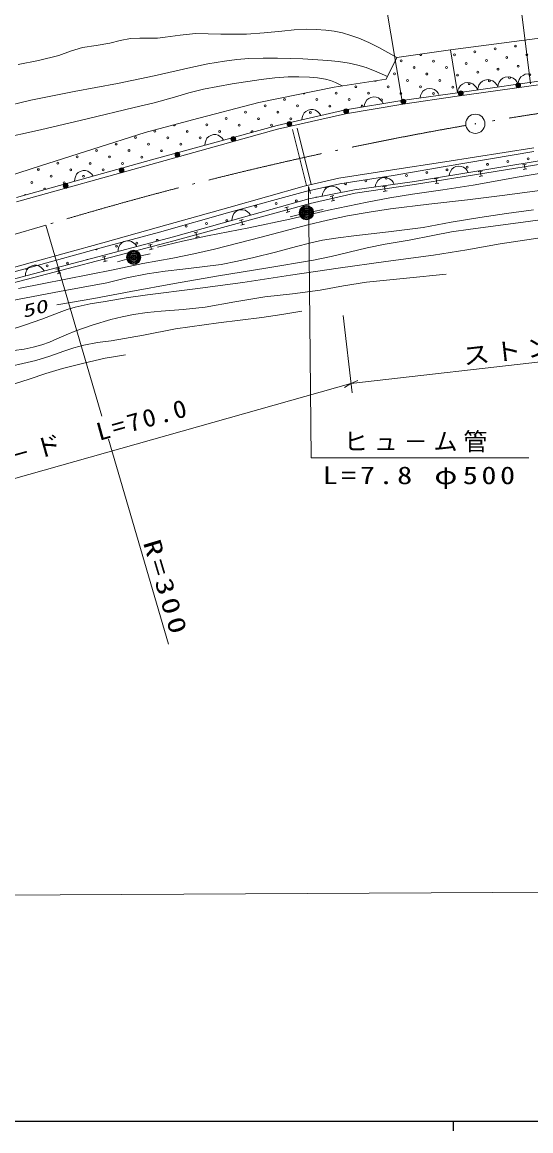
# Model space of a CAD drawing. Units: millimetres, scale not verified. Extents: x 40000 to 680000, y 20000 to 380000.
# Drawn here: x 223314 to 276055, y 204000 to 318792 of the extents above; entities that cross this region are included whole.
import ezdxf
from ezdxf.enums import TextEntityAlignment as Align

# ---------------------------------------------------------------- set-up
doc = ezdxf.new("R2010")
doc.units = ezdxf.units.MM
doc.header["$LTSCALE"] = 1000
doc.linetypes.add('DASHED', pattern=[7.5, 6, -1.5])
doc.linetypes.add('LONG_DASHED_DOTTED', pattern=[15.25, 12, -1.5, 0.25, -1.5])
for name, color, linetype, lineweight in [('M-TTL-BAND', 7, 'Continuous', 25), ('S-BGD', 1, 'Continuous', 13), ('S-BGD-CRST', 6, 'Continuous', 13), ('S-BGD-HTXT', 3, 'LONG_DASHED_DOTTED', 13)]:
    doc.layers.add(name, color=color, linetype=linetype, lineweight=lineweight)
doc.styles.add('ＭＳ ゴシック', font='')
doc.styles.get('ＭＳ ゴシック').set_extended_font_data('MS Gothic')

msp = doc.modelspace()

# ---------------------------------------------------------------- linework, layer by layer
at = {"layer": 'M-TTL-BAND'}
for p, q in [((40000, 205000), (579000, 205000)), ((268000, 205000), (268000, 204000))]:
    msp.add_line(p, q, dxfattribs=at)
at = {"layer": 'S-BGD'}
for p, q in [((274028, 328400), (276023, 312409)), ((260072, 326266), (262740, 310392)), ((250226, 317870), (251509, 317992)), ((251509, 317992), (252811, 318056)), ((252811, 318056), (253807, 318044)), ((253807, 318044), (254799, 317972)), ((275921, 317003), (287500, 318519)), ((232421, 316612), (233477, 316882)), ((233477, 316882), (234538, 317092)), ((234538, 317092), (235529, 317146)), ((235529, 317146), (236538, 317140)), ((236538, 317140), (237338, 317152)), ((237338, 317152), (238143, 317225)), ((238143, 317225), (239707, 317451)), ((239707, 317451), (241282, 317617)), ((241282, 317617), (243926, 317548)), ((243926, 317548), (246571, 317539)), ((246571, 317539), (248402, 317674)), ((248402, 317674), (250226, 317870)), ((254799, 317972), (255672, 317853)), ((255672, 317853), (256540, 317672)), ((256540, 317672), (257389, 317429)), ((257389, 317429), (258221, 317128)), ((258221, 317128), (259264, 316674)), ((267736, 315914), (275921, 317003)), ((227124, 315337), (228343, 315787)), ((228343, 315787), (229574, 316176)), ((229574, 316176), (231001, 316364)), ((231001, 316364), (232421, 316612)), ((259264, 316674), (260289, 316163)), ((260289, 316163), (261222, 315658)), ((267736, 315914), (262159, 315132)), ((268436, 311490), (267736, 315914)), ((268436, 311490), (267736, 315914)), ((222905, 314399), (225022, 314839)), ((225022, 314839), (227124, 315337)), ((244304, 314769), (242553, 314464)), ((245561, 314926), (244304, 314769)), ((246814, 315023), (245561, 314926)), ((248300, 315074), (246814, 315023)), ((249786, 315065), (248300, 315074)), ((252399, 314982), (249786, 315065)), ((255002, 314840), (252399, 314982)), ((256116, 314722), (255002, 314840)), ((257224, 314545), (256116, 314722)), ((258112, 314346), (257224, 314545)), ((262159, 315132), (261048, 312889)), ((261222, 315658), (262159, 315132)), ((240802, 314099), (237010, 313245)), ((242553, 314464), (240802, 314099)), ((258974, 314092), (258112, 314346)), ((260093, 313664), (258974, 314092)), ((261191, 313179), (260093, 313664)), ((268428, 311122), (291020, 314278)), ((283099, 313593), (268436, 311490)), ((275479, 313398), (275244, 313284)), ((275804, 313444), (275479, 313398)), ((276061, 313401), (275804, 313444)), ((233206, 312451), (228706, 311607)), ((237010, 313245), (233206, 312451)), ((242102, 311860), (245090, 312391)), ((245090, 312391), (248089, 312863)), ((248089, 312863), (249495, 313024)), ((249495, 313024), (250907, 313126)), ((250907, 313126), (252004, 313146)), ((252004, 313146), (253113, 313107)), ((253113, 313107), (253934, 313032)), ((253934, 313032), (254756, 312897)), ((254756, 312897), (255285, 312753)), ((255285, 312753), (255802, 312549)), ((261048, 312889), (255656, 312066)), ((255802, 312549), (256152, 312380)), ((256152, 312380), (256507, 312196)), ((268960, 312382), (268748, 312224)), ((269195, 312496), (268960, 312382)), ((269520, 312543), (269195, 312496)), ((269777, 312500), (269520, 312543)), ((270025, 312407), (269777, 312500)), ((270263, 312206), (270025, 312407)), ((270671, 312264), (270580, 312043)), ((270842, 312524), (270671, 312264)), ((271055, 312683), (270842, 312524)), ((271290, 312797), (271055, 312683)), ((271614, 312843), (271290, 312797)), ((271872, 312800), (271614, 312843)), ((272120, 312707), (271872, 312800)), ((272357, 312506), (272120, 312707)), ((272512, 312320), (272357, 312506)), ((272625, 312090), (272512, 312320)), ((272675, 312343), (272625, 312090)), ((272766, 312565), (272675, 312343)), ((272937, 312825), (272766, 312565)), ((273149, 312983), (272937, 312825)), ((273384, 313097), (273149, 312983)), ((273709, 313144), (273384, 313097)), ((273966, 313101), (273709, 313144)), ((274215, 313008), (273966, 313101)), ((274452, 312807), (274215, 313008)), ((274607, 312621), (274452, 312807)), ((274720, 312391), (274607, 312621)), ((274769, 312644), (274720, 312391)), ((274860, 312865), (274769, 312644)), ((275032, 313125), (274860, 312865)), ((275244, 313284), (275032, 313125)), ((228706, 311607), (224220, 310705)), ((239110, 311031), (240595, 311474)), ((240595, 311474), (242102, 311860)), ((255656, 312066), (247866, 310461)), ((262674, 310687), (268436, 311490)), ((262779, 310310), (268428, 311122)), ((264564, 310950), (264612, 311189)), ((264612, 311189), (264704, 311399)), ((264704, 311399), (264862, 311643)), ((264862, 311643), (265063, 311792)), ((265063, 311792), (265286, 311894)), ((265286, 311894), (265593, 311937)), ((265593, 311937), (265836, 311900)), ((265836, 311900), (266070, 311811)), ((266070, 311811), (266294, 311620)), ((266294, 311620), (266439, 311444)), ((266439, 311444), (266545, 311226)), ((268485, 311743), (268436, 311490)), ((268576, 311964), (268485, 311743)), ((268748, 312224), (268576, 311964)), ((270418, 312020), (270263, 312206)), ((270531, 311790), (270418, 312020)), ((270580, 312043), (270531, 311790)), ((224220, 310705), (221063, 309948)), ((230063, 308780), (234923, 309941)), ((234923, 309941), (237019, 310456)), ((237019, 310456), (239110, 311031)), ((247866, 310461), (240993, 308670)), ((256822, 309304), (262779, 310310)), ((256839, 309725), (262674, 310687)), ((258770, 310044), (258811, 310283)), ((258811, 310283), (258898, 310495)), ((258898, 310495), (259050, 310743)), ((259050, 310743), (259247, 310898)), ((259247, 310898), (259468, 311005)), ((259468, 311005), (259774, 311055)), ((259774, 311055), (260017, 311024)), ((260017, 311024), (260253, 310942)), ((260253, 310942), (260482, 310756)), ((260482, 310756), (260632, 310584)), ((260632, 310584), (260743, 310369)), ((249749, 308079), (256839, 309725)), ((249782, 307718), (256822, 309304)), ((252320, 308676), (252346, 308918)), ((252346, 308918), (252419, 309135)), ((252419, 309135), (252554, 309392)), ((252554, 309392), (252741, 309559)), ((252741, 309559), (252954, 309680)), ((252954, 309680), (253256, 309751)), ((253256, 309751), (253501, 309736)), ((253501, 309736), (253743, 309668)), ((253743, 309668), (253982, 309498)), ((253982, 309498), (254143, 309335)), ((254143, 309335), (254268, 309128)), ((225211, 307635), (230063, 308780)), ((240993, 308670), (236064, 307353)), ((236668, 304043), (249782, 307718)), ((236712, 304539), (249749, 308079)), ((220328, 306576), (225211, 307635)), ((236064, 307353), (225208, 303910)), ((242283, 306290), (242347, 306510)), ((242347, 306510), (242473, 306772)), ((242473, 306772), (242654, 306945)), ((242654, 306945), (242862, 307074)), ((242862, 307074), (243162, 307156)), ((243162, 307156), (243407, 307150)), ((243407, 307150), (243650, 307091)), ((243650, 307091), (243896, 306930)), ((243896, 306930), (244063, 306773)), ((244063, 306773), (244196, 306571)), ((242266, 306047), (242283, 306290)), ((267147, 304321), (276350, 305773)), ((267183, 303855), (276377, 305418)), ((222728, 300629), (236712, 304539)), ((261695, 303516), (267147, 304321)), ((263999, 301983), (282266, 304927)), ((264003, 302284), (282309, 305322)), ((225208, 303910), (217284, 301399)), ((222741, 300174), (236668, 304043)), ((228959, 303041), (229138, 303216)), ((229138, 303216), (229346, 303347)), ((229346, 303347), (229644, 303430)), ((229644, 303430), (229890, 303426)), ((229890, 303426), (230134, 303370)), ((230134, 303370), (230381, 303210)), ((230381, 303210), (230549, 303055)), ((230549, 303055), (230683, 302853)), ((256144, 302633), (261695, 303516)), ((261783, 302922), (267183, 303855)), ((267593, 302880), (267634, 303120)), ((267634, 303120), (267721, 303332)), ((267721, 303332), (267872, 303580)), ((267872, 303580), (268069, 303734)), ((268069, 303734), (268290, 303842)), ((268290, 303842), (268596, 303892)), ((268596, 303892), (268839, 303862)), ((268839, 303862), (269076, 303779)), ((269076, 303779), (269304, 303594)), ((269304, 303594), (269454, 303422)), ((269454, 303422), (269566, 303207)), ((270610, 303302), (271008, 303366)), ((270809, 303334), (270889, 302840)), ((274860, 302781), (279660, 303574)), ((275177, 304038), (275575, 304102)), ((275654, 303608), (275257, 303544)), ((275376, 304070), (275456, 303576)), ((228757, 302315), (228772, 302558)), ((228772, 302558), (228835, 302778)), ((228835, 302778), (228959, 303041)), ((252541, 301824), (256144, 302633)), ((252688, 301243), (256257, 302044)), ((256257, 302044), (261783, 302922)), ((257782, 301435), (264003, 302284)), ((257831, 301092), (263999, 301983)), ((259902, 301724), (259950, 301963)), ((259950, 301963), (260042, 302172)), ((260042, 302172), (260201, 302416)), ((260201, 302416), (260402, 302564)), ((260402, 302564), (260626, 302666)), ((260626, 302666), (260933, 302708)), ((260933, 302708), (261175, 302670)), ((261175, 302670), (261410, 302581)), ((261410, 302581), (261632, 302389)), ((261632, 302389), (261778, 302212)), ((261778, 302212), (261883, 301994)), ((266044, 302566), (266441, 302630)), ((266521, 302136), (266123, 302072)), ((266242, 302598), (266322, 302104)), ((266935, 301431), (270080, 301930)), ((270080, 301930), (274860, 302781)), ((271087, 302872), (270690, 302808)), ((244736, 299619), (252541, 301824)), ((244852, 299130), (252688, 301243)), ((252994, 301784), (253217, 301036)), ((253046, 300487), (257782, 301435)), ((253159, 300012), (257831, 301092)), ((254433, 300765), (254467, 301006)), ((254467, 301006), (254546, 301221)), ((254546, 301221), (254689, 301474)), ((254689, 301474), (254881, 301635)), ((254881, 301635), (255098, 301749)), ((255098, 301749), (255402, 301810)), ((255243, 300750), (255635, 300841)), ((255402, 301810), (255646, 301788)), ((255439, 300795), (255551, 300308)), ((255646, 301788), (255885, 301713)), ((255885, 301713), (256120, 301536)), ((256120, 301536), (256276, 301368)), ((256276, 301368), (256394, 301157)), ((260680, 301756), (261078, 301814)), ((261150, 301319), (260752, 301261)), ((260879, 301785), (260951, 301290)), ((261432, 300612), (263790, 300994)), ((263790, 300994), (266935, 301431)), ((273365, 300872), (269479, 300391)), ((277243, 301411), (273365, 300872)), ((237464, 297560), (244736, 299619)), ((239018, 296574), (253046, 300487)), ((239051, 296142), (253159, 300012)), ((250547, 299555), (250935, 299661)), ((255072, 299318), (259085, 300171)), ((255747, 300354), (255355, 300263)), ((259085, 300171), (261432, 300612)), ((265493, 299960), (261509, 299468)), ((269479, 300391), (265493, 299960)), ((237569, 297061), (244852, 299130)), ((245069, 298262), (245084, 298505)), ((245084, 298505), (245147, 298725)), ((245147, 298725), (245271, 298988)), ((245271, 298988), (245451, 299163)), ((245451, 299163), (245658, 299293)), ((245658, 299293), (245957, 299377)), ((245957, 299377), (246202, 299372)), ((246202, 299372), (246446, 299316)), ((246446, 299316), (246693, 299156)), ((246693, 299156), (246861, 299001)), ((246861, 299001), (246995, 298799)), ((251068, 299179), (250679, 299072)), ((250741, 299608), (250873, 299126)), ((251073, 298407), (255072, 299318)), ((252061, 298878), (251094, 298625)), ((253525, 299202), (254509, 299382)), ((257047, 298741), (254986, 298307)), ((259277, 299135), (257047, 298741)), ((261509, 299468), (259277, 299135)), ((267807, 298095), (270751, 298582)), ((270751, 298582), (273527, 298995)), ((273527, 298995), (276321, 299350)), ((274757, 298022), (279711, 298678)), ((231681, 295942), (237464, 297560)), ((242534, 296664), (246800, 297504)), ((245844, 298265), (246233, 298371)), ((246365, 297889), (245977, 297782)), ((246039, 298318), (246171, 297836)), ((246800, 297504), (251073, 298407)), ((252927, 297813), (248107, 296544)), ((254986, 298307), (252927, 297813)), ((261296, 297076), (264878, 297549)), ((264878, 297549), (267807, 298095)), ((267835, 297069), (269811, 297370)), ((269811, 297370), (274757, 298022)), ((219830, 291511), (239018, 296574)), ((231745, 295494), (237569, 297061)), ((239939, 296111), (242534, 296664)), ((241142, 296975), (241530, 297081)), ((241662, 296599), (241274, 296493)), ((241336, 297028), (241468, 296546)), ((248107, 296544), (243267, 295295)), ((253107, 295925), (254464, 296217)), ((254464, 296217), (256081, 296469)), ((256081, 296469), (257716, 296663)), ((257716, 296663), (261296, 297076)), ((260953, 295797), (263426, 296225)), ((263426, 296225), (265881, 296711)), ((265881, 296711), (267835, 297069)), ((277025, 296456), (272865, 295825)), ((219892, 291145), (239051, 296142)), ((224151, 293869), (231681, 295942)), ((224233, 293440), (231745, 295494)), ((233254, 295053), (233273, 295296)), ((233273, 295296), (233339, 295515)), ((233339, 295515), (233467, 295776)), ((233467, 295776), (233649, 295948)), ((233649, 295948), (233858, 296076)), ((233858, 296076), (234158, 296155)), ((234158, 296155), (234403, 296147)), ((234403, 296147), (234646, 296088)), ((234646, 296088), (234891, 295925)), ((234891, 295925), (235057, 295767)), ((235057, 295767), (235188, 295563)), ((236398, 295709), (236787, 295810)), ((236914, 295326), (236524, 295225)), ((236593, 295759), (236719, 295275)), ((237363, 295502), (239939, 296111)), ((243267, 295295), (241104, 294801)), ((249569, 294964), (251773, 295576)), ((251773, 295576), (253107, 295925)), ((257227, 294965), (259084, 295410)), ((259084, 295410), (260953, 295797)), ((269414, 295213), (265954, 294662)), ((272865, 295825), (269414, 295213)), ((219556, 292600), (224151, 293869)), ((231608, 294459), (231998, 294561)), ((232124, 294077), (231734, 293976)), ((231803, 294510), (231929, 294026)), ((234156, 294242), (233193, 293974)), ((235612, 294603), (236589, 294816)), ((238930, 294366), (235827, 293788)), ((241104, 294801), (238930, 294366)), ((243933, 293717), (245642, 294033)), ((245642, 294033), (247350, 294409)), ((247350, 294409), (249569, 294964)), ((248581, 293330), (253508, 294153)), ((253508, 294153), (255368, 294528)), ((255368, 294528), (257227, 294965)), ((261018, 294007), (256074, 293312)), ((265954, 294662), (261018, 294007)), ((219627, 292186), (224233, 293440)), ((223660, 292522), (223678, 292764)), ((223678, 292764), (223745, 292984)), ((223745, 292984), (223872, 293245)), ((223872, 293245), (224054, 293417)), ((224054, 293417), (224264, 293545)), ((224264, 293545), (224564, 293624)), ((224564, 293624), (224809, 293616)), ((224809, 293616), (225052, 293556)), ((225052, 293556), (225297, 293393)), ((225297, 293393), (225462, 293235)), ((225462, 293235), (225594, 293032)), ((226819, 293210), (227208, 293312)), ((227334, 292828), (226945, 292726)), ((227013, 293261), (227140, 292777)), ((232739, 293151), (227847, 292184)), ((235827, 293788), (232739, 293151)), ((234180, 292304), (236289, 292749)), ((236289, 292749), (238135, 293020)), ((238135, 293020), (239990, 293232)), ((239990, 293232), (241966, 293444)), ((241966, 293444), (243933, 293717)), ((243663, 292537), (248581, 293330)), ((256074, 293312), (251145, 292589)), ((227847, 292184), (222945, 291232)), ((227184, 290899), (232091, 291801)), ((232091, 291801), (234180, 292304)), ((234572, 290898), (239109, 291746)), ((239109, 291746), (243663, 292537)), ((246204, 291828), (241259, 291191)), ((251145, 292589), (246204, 291828)), ((256617, 291480), (259031, 291862)), ((259031, 291862), (263150, 292280)), ((263150, 292280), (267279, 292684)), ((222285, 289981), (227184, 290899)), ((230739, 290188), (234572, 290898)), ((236303, 290554), (234098, 290247)), ((241259, 291191), (236303, 290554)), ((248489, 290342), (251359, 290661)), ((251359, 290661), (254217, 291040)), ((254217, 291040), (256617, 291480)), ((226902, 289538), (230739, 290188)), ((228803, 289282), (227972, 289038)), ((230353, 289612), (228803, 289282)), ((231906, 289882), (230353, 289612)), ((234098, 290247), (231906, 289882)), ((240004, 289050), (242289, 289296)), ((242289, 289296), (245379, 289847)), ((245379, 289847), (248489, 290342)), ((227152, 288734), (225365, 288044)), ((227972, 289038), (227152, 288734)), ((232522, 288011), (233687, 288296)), ((233687, 288296), (234863, 288521)), ((234863, 288521), (236285, 288722)), ((236285, 288722), (237725, 288865)), ((237725, 288865), (240004, 289050)), ((248154, 288219), (243681, 287666)), ((250239, 288512), (248154, 288219)), ((252314, 288864), (250239, 288512)), ((223547, 287406), (221978, 286908)), ((225365, 288044), (223547, 287406)), ((228866, 286818), (230681, 287442)), ((230681, 287442), (232522, 288011)), ((239216, 287053), (235887, 286396)), ((243681, 287666), (239216, 287053)), ((226146, 285653), (226913, 285994)), ((226913, 285994), (227878, 286434)), ((227878, 286434), (228866, 286818)), ((235887, 286396), (232542, 285797)), ((222456, 284811), (223534, 284945)), ((223534, 284945), (224457, 285129)), ((224457, 285129), (225360, 285370)), ((225360, 285370), (226146, 285653)), ((227645, 284737), (226199, 284221)), ((228678, 285081), (227645, 284737)), ((229718, 285364), (228678, 285081)), ((231129, 285611), (229718, 285364)), ((232542, 285797), (231129, 285611)), ((224725, 283759), (219884, 282631)), ((226199, 284221), (224725, 283759)), ((229709, 283490), (231937, 283988)), ((231937, 283988), (232980, 284177)), ((232980, 284177), (234025, 284348)), ((224047, 281813), (225766, 282403)), ((225766, 282403), (227502, 282934)), ((227502, 282934), (229709, 283490)), ((221986, 281178), (224047, 281813))]:
    msp.add_line(p, q, dxfattribs=at)
at = {"layer": 'S-BGD', "linetype": 'DASHED'}
for p, q in [((252795, 301869), (251155, 308396)), ((253280, 301990), (251640, 308518))]:
    msp.add_line(p, q, dxfattribs=at)
at = {"layer": 'S-BGD'}
for centre, radius in [((270249, 315722), 99.5), ((272349, 316023), 99.5), ((274449, 316324), 99.5), ((262605, 314777), 99.5), ((265959, 314764), 99.5), ((268149, 315421), 99.5), ((269350, 314521), 99.5), ((271449, 314823), 99.5), ((273549, 315124), 99.5), ((275649, 315425), 99.5), ((261929, 313438), 99.5), ((263944, 314101), 99.5), ((265283, 313425), 99.5), ((267298, 314088), 99.5), ((268450, 313321), 99.5), ((270550, 313622), 99.5), ((272650, 313923), 99.5), ((274750, 314224), 99.5), ((275950, 313325), 99.5), ((263268, 312762), 99.5), ((266622, 312749), 99.5), ((269651, 312422), 99.5), ((271751, 312723), 99.5), ((273851, 313024), 99.5), ((274749, 312257), 249), ((274749, 312257), 220), ((274749, 312257), 191), ((274749, 312257), 161), ((274749, 312257), 132), ((274749, 312257), 97.5), ((274749, 312257), 67.5), ((274749, 312257), 38.8), ((274749, 312257), 7.5), ((255883, 311450), 99.5), ((257898, 312113), 99.5), ((259237, 311437), 99.5), ((261253, 312099), 99.5), ((262591, 311423), 99.5), ((264607, 312086), 99.5), ((265946, 311410), 99.5), ((267961, 312072), 99.5), ((268794, 311425), 249), ((268794, 311425), 220), ((268794, 311425), 191), ((268794, 311425), 161), ((268794, 311425), 132), ((268794, 311425), 97.5), ((268794, 311425), 67.5), ((268794, 311425), 38.8), ((268794, 311425), 7.5), ((248499, 310138), 99.5), ((250514, 310801), 99.5), ((251853, 310125), 99.5), ((253868, 310787), 99.5), ((255207, 310111), 99.5), ((257222, 310774), 99.5), ((260576, 310760), 99.5), ((262840, 310570), 249), ((262840, 310570), 220), ((262840, 310570), 191), ((262840, 310570), 161), ((262840, 310570), 132), ((262840, 310570), 97.5), ((262840, 310570), 67.5), ((262840, 310570), 38.8), ((262840, 310570), 7.5), ((244469, 308812), 99.5), ((246484, 309475), 99.5), ((247823, 308799), 99.5), ((249838, 309462), 99.5), ((251177, 308786), 99.5), ((253192, 309448), 99.5), ((256905, 309570), 249), ((256905, 309570), 220), ((256905, 309570), 191), ((256905, 309570), 161), ((256905, 309570), 132), ((256905, 309570), 97.5), ((256905, 309570), 67.5), ((256905, 309570), 38.8), ((256905, 309570), 7.5), ((242454, 308150), 99.5), ((245808, 308136), 99.5), ((249162, 308123), 99.5), ((251024, 308253), 249), ((251024, 308253), 220), ((251024, 308253), 191), ((251024, 308253), 161), ((251024, 308253), 132), ((251024, 308253), 97.5), ((251024, 308253), 67.5), ((251024, 308253), 38.8), ((251024, 308253), 7.5), ((235069, 306838), 99.5), ((237084, 307500), 99.5), ((238423, 306824), 99.5), ((240438, 307487), 99.5), ((241777, 306811), 99.5), ((243793, 307474), 99.5), ((245204, 306693), 249), ((245204, 306693), 220), ((245204, 306693), 191), ((245204, 306693), 161), ((245204, 306693), 132), ((245204, 306693), 97.5), ((245204, 306693), 67.5), ((245204, 306693), 38.8), ((245204, 306693), 7.5), ((231039, 305512), 99.5), ((233054, 306175), 99.5), ((234393, 305499), 99.5), ((236408, 306161), 99.5), ((237747, 305485), 99.5), ((239762, 306148), 99.5), ((227009, 304187), 99.5), ((229024, 304849), 99.5), ((230363, 304173), 99.5), ((232378, 304836), 99.5), ((233717, 304160), 99.5), ((235732, 304822), 99.5), ((239414, 305071), 249), ((239414, 305071), 220), ((239414, 305071), 191), ((239414, 305071), 161), ((239414, 305071), 132), ((239414, 305071), 97.5), ((239414, 305071), 67.5), ((239414, 305071), 38.8), ((239414, 305071), 7.5), ((273667, 304360), 99.5), ((275769, 304647), 99.5), ((224994, 303524), 99.5), ((228348, 303510), 99.5), ((231702, 303497), 99.5), ((233622, 303455), 249), ((233622, 303455), 220), ((233622, 303455), 191), ((233622, 303455), 161), ((233622, 303455), 132), ((233622, 303455), 97.5), ((233622, 303455), 67.5), ((233622, 303455), 38.8), ((233622, 303455), 7.5), ((265260, 303212), 99.5), ((267362, 303499), 99.5), ((269464, 303786), 99.5), ((271566, 304073), 99.5), ((224317, 302185), 99.5), ((226333, 302848), 99.5), ((227671, 302171), 99.5), ((227828, 301845), 249), ((227828, 301845), 220), ((227828, 301845), 191), ((227828, 301845), 161), ((227828, 301845), 132), ((227828, 301845), 97.5), ((227828, 301845), 67.5), ((229687, 302834), 99.5), ((258955, 302352), 99.5), ((261056, 302639), 99.5), ((263158, 302926), 99.5), ((227828, 301845), 38.8), ((227828, 301845), 7.5), ((247538, 299723), 99.5), ((249640, 300009), 99.5), ((251742, 300296), 99.5), ((252787, 299067), 746), ((252787, 299067), 660), ((252787, 299067), 574), ((252787, 299067), 484), ((252787, 299067), 398), ((252787, 299067), 292), ((252787, 299067), 202), ((252787, 299067), 116), ((252787, 299067), 22.5), ((240325, 297667), 99.5), ((242427, 297954), 99.5), ((244529, 298241), 99.5), ((233112, 295612), 99.5), ((234879, 294442), 746), ((234879, 294442), 660), ((235214, 295899), 99.5), ((228001, 293844), 99.5), ((234879, 294442), 574), ((234879, 294442), 484), ((234879, 294442), 398), ((234879, 294442), 292), ((234879, 294442), 202), ((234879, 294442), 116), ((234879, 294442), 22.5), ((225899, 293557), 99.5)]:
    msp.add_circle(centre, radius, dxfattribs=at)
for centre, start, end in [((264620, 315440), 166.14486, 29.81937), ((259914, 312776), 225.01488, 332.34595), ((252529, 311463), 216.01872, 347.26991), ((258561, 310098), 308.04581, 250.67318), ((239100, 308163), 194.32891, 15.59351), ((245131, 306797), 30.84951, 179.53058), ((247147, 307460), 316.80629, 253.5738), ((256853, 302065), 141.98594, 56.07699), ((223641, 300846), 37.4373, 173.80651), ((225656, 301509), 339.50906, 231.73475), ((254751, 301778), 237.64067, 327.66431), ((253843, 300583), 50.07337, 152.54638), ((237316, 296186), 338.29196, 231.26959), ((231010, 295325), 213.29286, 357.29421), ((230103, 294131), 76.7841, 132.77745), ((223797, 293270), 165.24371, 45.2067)]:
    msp.add_arc(centre, 99.5, start, end, dxfattribs=at)
at = {"layer": 'S-BGD-CRST'}
for p, q in [((252994, 301784), (253288, 273692)), ((231579, 278000), (225783, 297785)), ((256613, 288404), (257520, 280400)), ((257407, 281394), (316601, 288100)), ((190442, 262492), (257407, 281394)), ((257407, 281394), (256748, 280976)), ((257407, 281394), (258128, 281692)), ((238498, 254383), (232282, 275600)), ((253288, 273692), (275829, 273692)), ((532501, 230057), (85440, 227686))]:
    msp.add_line(p, q, dxfattribs=at)
at = {"layer": 'S-BGD-HTXT'}
msp.add_line((192809, 287870), (225783, 297785), dxfattribs=at)
at = {"layer": 'S-BGD-HTXT', "linetype": 'Continuous'}
for radius in [995, 30]:
    msp.add_circle((270299, 308274), radius, dxfattribs=at)
at = {"layer": 'S-BGD-HTXT'}
for start, end in [(92.63669, 99.57898), (99.88712, 106.78372)]:
    msp.add_arc((333170, -58263), 371890, start, end, dxfattribs=at)

# ---------------------------------------------------------------- texts
at = {"layer": 'S-BGD', "style": 'ＭＳ ゴシック', "oblique": 15, "width": 1.5}
msp.add_text('50', height=1320, rotation=14.6, dxfattribs=at).set_placement((223552, 287778), align=Align.BOTTOM_LEFT)
at = {"layer": 'S-BGD-CRST', "char_height": 1833, "attachment_point": 7, "style": 'ＭＳ ゴシック'}
for s, insert, rotation in [('\\T1.2;\\W1.1;ストンガ－ド\u3000L=60.0', (269142, 283188), 6.5), ('\\T1.2;\\W1.1;ストンガ－ド\u3000L=70.0', (209080, 269122), 15.6), ('\\T1.24;\\W1.35;R=300', (235810, 264894), 286.7)]:
    msp.add_mtext(s, dxfattribs=dict(at, insert=insert, rotation=rotation))
for s, insert in [('\\T1.24;ヒュ－ム管', (256657, 274255)), ('\\T1.24;\\W1.25;L=7.8\\~φ500', (254463, 270460))]:
    msp.add_mtext(s, dxfattribs=dict(at, insert=insert))

doc.saveas('drawing.dxf')
